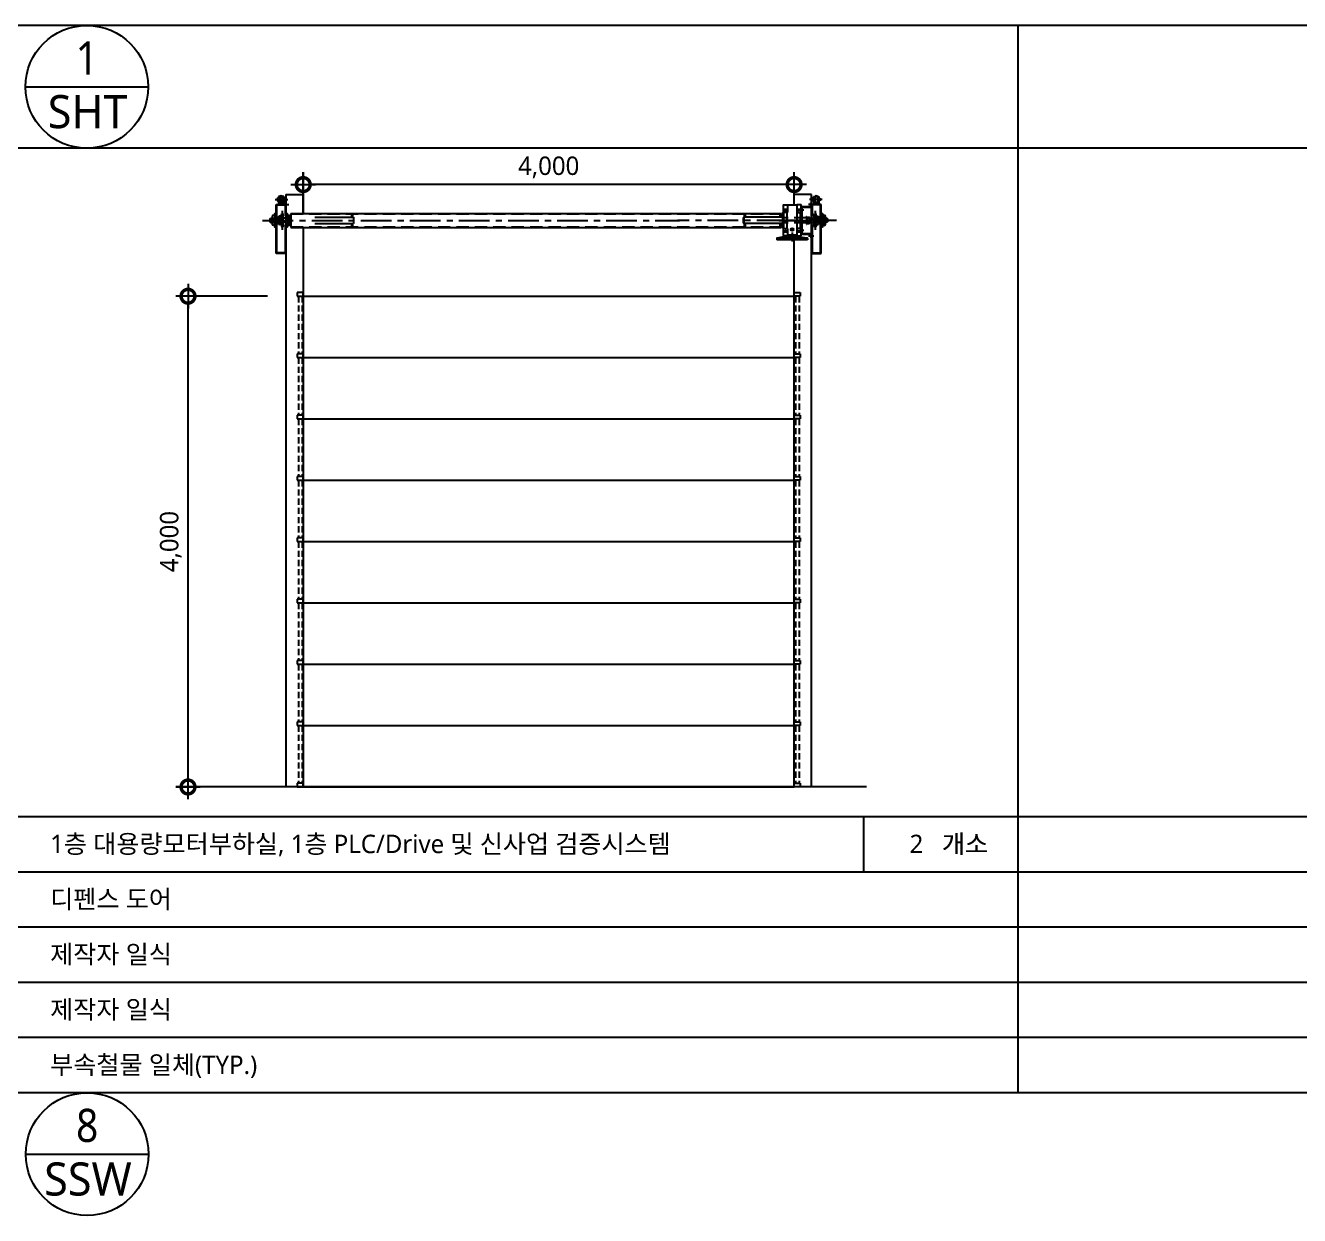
# Model space of a CAD drawing. Header units: millimetres. Extents: x -3 to 459584, y -660938 to -11738.
# Drawn here: x 186374 to 196755, y -138734 to -129034 of the extents above; entities that cross this region are included whole.
import ezdxf
from ezdxf.enums import TextEntityAlignment as Align

# ---------------------------------------------------------------- set-up
doc = ezdxf.new("R2010")
doc.units = ezdxf.units.MM
doc.header["$LTSCALE"] = 200
doc.linetypes.add('CENTER', pattern=[2, 1.25, -0.25, 0.25, -0.25])
doc.linetypes.add('HIDDEN', pattern=[0.375, 0.25, -0.125])
doc.layers.get('DEFPOINTS').update_dxf_attribs({"color": 137})
for name, color, linetype in [('a-TAG-1', 6, 'Continuous'), ('A-TAG-2', 4, 'Continuous'), ('DIM', 7, 'Continuous'), ('DOOR', 6, 'Continuous'), ('ELE3', 3, 'Continuous'), ('ELE4', 4, 'Continuous'), ('ELE6', 6, 'Continuous'), ('TEX', 3, 'Continuous')]:
    doc.layers.add(name, color=color, linetype=linetype)
doc.styles.add('ARIAL', font='malgun.ttf')
doc.styles.add('S1', font='malgun.ttf')
doc.dimstyles.new('CJA-50', dxfattribs={"dimscale": 50, "dimtxt": 3, "dimasz": 1, "dimexe": 2, "dimexo": 3, "dimgap": 1, "dimtad": 1, "dimdec": 0, "dimzin": 1, "dimdsep": 46, "dimlunit": 6, "dimtxsty": 'S1', "dimblk": 'GAUN-DOT', "dimcen": -2, "dimdle": 2, "dimclrd": 256, "dimclre": 256, "dimclrt": 3, "dimadec": 0, "dimazin": 0, "dimtfac": 1, "dimtdec": 0, "dimtix": 1, "dimtmove": 2, "dimatfit": 3, "dimldrblk": 'DOTSMALL', "dimfxl": 1, "dimtolj": 1, "dimtzin": 1, "dimarcsym": 0})

# ---------------------------------------------------------------- blocks, each defined once
blk = doc.blocks.new('GAUN-DOT')
at = {"linetype": 'ByBlock'}
for p, q in [((2, 0), (-2, 0)), ((0, -2), (0, 2))]:
    blk.add_line(p, q, dxfattribs=at)
at = {"const_width": 2.25}
blk.add_lwpolyline([(0, 0.28125, 1), (0, -0.28125, 1)], format="xyb", close=True, dxfattribs=at)
blk = doc.blocks.new('*D136')
at = {"layer": 'DEFPOINTS', "color": 0, "transparency": 16777216}
for p in [(188637, -130331), (188637, -130579), (192637, -130579)]:
    blk.add_point(p, dxfattribs=at)
at = {"layer": 'DIM', "lineweight": -2, "transparency": 16777216}
for p, q in [((188637, -130429), (188637, -130231)), ((192637, -130429), (192637, -130231)), ((192587, -130331), (188687, -130331))]:
    blk.add_line(p, q, dxfattribs=at)
at = {"layer": 'DIM', "lineweight": -2, "transparency": 16777216, "xscale": 50, "yscale": 50, "zscale": 50, "rotation": 180}
blk.add_blockref('GAUN-DOT', (188637, -130331), dxfattribs=at)
at = {"layer": 'DIM', "lineweight": -2, "transparency": 16777216, "xscale": 50, "yscale": 50, "zscale": 50}
blk.add_blockref('GAUN-DOT', (192637, -130331), dxfattribs=at)
at = {"layer": 'DIM', "color": 3, "transparency": 16777216, "insert": (190637, -130191), "char_height": 150, "attachment_point": 5, "style": 'S1'}
blk.add_mtext('\\A1;4,000', dxfattribs=at)
blk = doc.blocks.new('_DotSmall')
at = {"color": 0, "linetype": 'ByBlock', "const_width": 0.5}
blk.add_lwpolyline([(-0.0625, 0, 1), (0.0625, 0, 1)], format="xyb", close=True, dxfattribs=at)
blk = doc.blocks.new('*D137')
at = {"layer": 'DEFPOINTS', "color": 0, "transparency": 16777216}
for p in [(187698, -131241), (188495, -131241), (188495, -135241)]:
    blk.add_point(p, dxfattribs=at)
at = {"layer": 'DIM', "lineweight": -2, "transparency": 16777216}
for p, q in [((188345, -131241), (187598, -131241)), ((187698, -135191), (187698, -131291)), ((188345, -135241), (187598, -135241))]:
    blk.add_line(p, q, dxfattribs=at)
at = {"layer": 'DIM', "lineweight": -2, "transparency": 16777216, "xscale": 50, "yscale": 50, "zscale": 50}
for p, rotation in [((187698, -131241), 90), ((187698, -135241), 270)]:
    blk.add_blockref('GAUN-DOT', p, dxfattribs=dict(at, rotation=rotation))
at = {"layer": 'DIM', "color": 3, "transparency": 16777216, "insert": (187558, -133241), "char_height": 150, "attachment_point": 5, "rotation": 90, "style": 'S1'}
blk.add_mtext('\\A1;4,000', dxfattribs=at)
blk = doc.blocks.new('dor&win')
at = {"layer": 'a-TAG-1', "ltscale": 0.2}
blk.add_line((-5.5, 0), (5.5, 0), dxfattribs=at)
blk.add_circle((0, 0), 5.5, dxfattribs=at)
at = {"layer": 'a-TAG-1', "color": 3, "style": 'ARIAL'}
for tag, p in [('1', (0, 2.58)), ('FSD', (0.07, -2.22))]:
    blk.add_attdef(tag, text='', height=3, dxfattribs=at).set_placement(p, align=Align.MIDDLE_CENTER)

msp = doc.modelspace()

# ---------------------------------------------------------------- linework, layer by layer
at = {"color": 1, "linetype": 'CENTER'}
for p, q in [((188409.4, -130452.5, -8.8), (188512.1, -130452.5, -8.8)), ((192864.6, -130452.5, -8.8), (192762, -130452.5, -8.8)), ((188417.9, -130581, -8.8), (188399.6, -130581, -8.8)), ((188446, -130587.3, -8.8), (188446, -130605, -8.8)), ((188465.9, -130544.8, -8.8), (188465.9, -130700.1, -8.8)), ((188492.7, -130581, -8.8), (188510.9, -130581, -8.8)), ((192576.7, -130537, -8.8), (192555.9, -130537, -8.8)), ((192566.3, -130526.6, -8.8), (192566.3, -130547.3, -8.8)), ((192665.9, -130537, -8.8), (192686.7, -130537, -8.8)), ((192676.3, -130526.6, -8.8), (192676.3, -130547.3, -8.8)), ((192808.2, -130544.8, -8.8), (192808.2, -130700.1, -8.8)), ((192828.1, -130587.3, -8.8), (192828.1, -130605, -8.8)), ((192856.2, -130581, -8.8), (192874.5, -130581, -8.8)), ((188306, -130622.5, 5.4), (191703.4, -130622.5, 5.4)), ((188364.6, -130622.5, -8.8), (188426.6, -130622.5, -8.8)), ((188417.9, -130664, -8.8), (188399.6, -130664, -8.8)), ((188446, -130617.1, -8.8), (188446, -130627.8, -8.8)), ((188492.7, -130664, -8.8), (188510.9, -130664, -8.8)), ((192982.1, -130622.5, -8.8), (191687.8, -130622.5, 5.4)), ((192706.4, -130622.5, -8.8), (192536.2, -130622.5, -8.8)), ((192566.3, -130702.1, -8.8), (192566.3, -130722.8, -8.8)), ((192676.3, -130702.1, -8.8), (192676.3, -130722.8, -8.8)), ((192828.1, -130617.1, -8.8), (192828.1, -130627.8, -8.8)), ((192909.5, -130622.5, -8.8), (192847.5, -130622.5, -8.8)), ((192856.2, -130664, -8.8), (192874.5, -130664, -8.8)), ((192576.7, -130712.5, -8.8), (192555.9, -130712.5, -8.8)), ((192621.3, -130722, -8.8), (192621.3, -130793.9, -8.8)), ((192665.9, -130712.5, -8.8), (192686.7, -130712.5, -8.8))]:
    msp.add_line(p, q, dxfattribs=at)
for p, q in [((188415.5, -130892.5, -8.8), (188415.5, -130492.5, -8.8)), ((188415.5, -130498.5, -8.8), (188415.5, -130492.5, -8.8)), ((188415.5, -130492.5, -8.8), (188486.5, -130492.5, -8.8)), ((188415.5, -130497, -8.8), (188486.5, -130497, -8.8)), ((188421.5, -130888, -8.8), (188421.5, -130497, -8.8)), ((188427, -130442.5, -8.8), (188425, -130444.5, -8.8)), ((188425, -130444.5, -8.8), (188425, -130460.5, -8.8)), ((188425, -130460.5, -8.8), (188427, -130462.5, -8.8)), ((188427, -130442.5, -8.8), (188435, -130442.5, -8.8)), ((188427, -130442.5, -8.8), (188427, -130462.5, -8.8)), ((188427, -130462.5, -8.8), (188435, -130462.5, -8.8)), ((188435, -130427.5, -8.8), (188435, -130492.5, -8.8)), ((188444, -130427.5, -8.8), (188435, -130427.5, -8.8)), ((188444, -130492.5, -8.8), (188435, -130492.5, -8.8)), ((188444, -130427.5, -8.8), (188444, -130492.5, -8.8)), ((188444, -130442.5, -8.8), (188447.5, -130442.5, -8.8)), ((188444, -130462.5, -8.8), (188447.5, -130462.5, -8.8)), ((188447.5, -130433, -8.8), (188447.5, -130471.9, -8.8)), ((188465.5, -130471.9, -8.8), (188465.5, -130433, -8.8)), ((188465.5, -130442.5, -8.8), (188469, -130442.5, -8.8)), ((188465.5, -130462.5, -8.8), (188469, -130462.5, -8.8)), ((188469, -130427.5, -8.8), (188469, -130492.5, -8.8)), ((188478, -130427.5, -8.8), (188469, -130427.5, -8.8)), ((188478, -130492.5, -8.8), (188469, -130492.5, -8.8)), ((188478, -130427.5, -8.8), (188478, -130492.5, -8.8)), ((188478, -130442.5, -8.8), (188486, -130442.5, -8.8)), ((188478, -130462.5, -8.8), (188486, -130462.5, -8.8)), ((188486, -130442.5, -8.8), (188486, -130462.5, -8.8)), ((188486, -130442.5, -8.8), (188488, -130444.5, -8.8)), ((188486, -130462.5, -8.8), (188488, -130460.5, -8.8)), ((188488, -130444.5, -8.8), (188488, -130460.5, -8.8)), ((192772.6, -130479, -8.8), (192778.6, -130479, -8.8)), ((192772.6, -130503, -8.8), (192772.6, -130479, -8.8)), ((192778.6, -130503, -8.8), (192778.6, -130479, -8.8)), ((192788.1, -130442.5, -8.8), (192786.1, -130444.5, -8.8)), ((192786.1, -130444.5, -8.8), (192786.1, -130460.5, -8.8)), ((192788.1, -130462.5, -8.8), (192786.1, -130460.5, -8.8)), ((192858.6, -130492.5, -8.8), (192787.6, -130492.5, -8.8)), ((192858.6, -130497, -8.8), (192787.6, -130497, -8.8)), ((192796.1, -130442.5, -8.8), (192788.1, -130442.5, -8.8)), ((192788.1, -130442.5, -8.8), (192788.1, -130462.5, -8.8)), ((192796.1, -130462.5, -8.8), (192788.1, -130462.5, -8.8)), ((192796.1, -130427.5, -8.8), (192796.1, -130492.5, -8.8)), ((192796.1, -130427.5, -8.8), (192805.1, -130427.5, -8.8)), ((192796.1, -130492.5, -8.8), (192805.1, -130492.5, -8.8)), ((192805.1, -130427.5, -8.8), (192805.1, -130492.5, -8.8)), ((192808.6, -130442.5, -8.8), (192805.1, -130442.5, -8.8)), ((192808.6, -130462.5, -8.8), (192805.1, -130462.5, -8.8)), ((192808.6, -130471.9, -8.8), (192808.6, -130433, -8.8)), ((192826.6, -130433, -8.8), (192826.6, -130471.9, -8.8)), ((192830.1, -130442.5, -8.8), (192826.6, -130442.5, -8.8)), ((192830.1, -130462.5, -8.8), (192826.6, -130462.5, -8.8)), ((192830.1, -130427.5, -8.8), (192830.1, -130492.5, -8.8)), ((192830.1, -130427.5, -8.8), (192839.1, -130427.5, -8.8)), ((192830.1, -130492.5, -8.8), (192839.1, -130492.5, -8.8)), ((192839.1, -130427.5, -8.8), (192839.1, -130492.5, -8.8)), ((192847.1, -130442.5, -8.8), (192839.1, -130442.5, -8.8)), ((192847.1, -130462.5, -8.8), (192839.1, -130462.5, -8.8)), ((192847.1, -130442.5, -8.8), (192849.1, -130444.5, -8.8)), ((192847.1, -130442.5, -8.8), (192847.1, -130462.5, -8.8)), ((192849.1, -130460.5, -8.8), (192847.1, -130462.5, -8.8)), ((192849.1, -130444.5, -8.8), (192849.1, -130460.5, -8.8)), ((192852.6, -130888, -8.8), (192852.6, -130497, -8.8)), ((192858.6, -130892.5, -8.8), (192858.6, -130492.5, -8.8)), ((192858.6, -130498.5, -8.8), (192858.6, -130492.5, -8.8)), ((188384.5, -130585.1, -8.8), (188384.5, -130659.9, -8.8)), ((188401.5, -130581, -8.8), (188387.3, -130582.1, -8.8)), ((188401.5, -130571.5, -8.8), (188401.5, -130673.5, -8.8)), ((188404.5, -130568.5, -8.8), (188415.5, -130568.5, -8.8)), ((188415.5, -130568.5, -8.8), (188415.5, -130676.5, -8.8)), ((188440.2, -130588, -8.8), (188438.2, -130590, -8.8)), ((188438.2, -130655, -8.8), (188438.2, -130590, -8.8)), ((188458.6, -130588, -8.8), (188440.2, -130588, -8.8)), ((188440.2, -130588, -8.8), (188440.2, -130657, -8.8)), ((188458.6, -130580.9, -8.8), (188461.2, -130567.5, -8.8)), ((188473.2, -130580.9, -8.8), (188458.6, -130580.9, -8.8)), ((188458.6, -130664, -8.8), (188458.6, -130580.9, -8.8)), ((188470.5, -130567.5, -8.8), (188461.2, -130567.5, -8.8)), ((188473.2, -130580.9, -8.8), (188470.5, -130567.5, -8.8)), ((188473.2, -130664, -8.8), (188473.2, -130580.9, -8.8)), ((188491, -130501.5, -8.8), (188491, -130587.5, -8.8)), ((188491, -130587.5, -8.8), (188495.5, -130587.5, -8.8)), ((188495.1, -130568.5, -8.8), (188495.1, -130676.5, -8.8)), ((188506.1, -130568.5, -8.8), (188495.1, -130568.5, -8.8)), ((188495.5, -130501.5, -8.8), (188495.5, -130595.1, -8.8)), ((188495.5, -130542.5, -8.8), (188495.5, -130702.5, -8.8)), ((188509.1, -130571.5, -8.8), (188509.1, -130673.5, -8.8)), ((188509.1, -130581, -8.8), (188523.3, -130582.1, -8.8)), ((188526.1, -130585.1, -8.8), (188526.1, -130659.9, -8.8)), ((188535.3, -130565.3, -8.8), (192532.3, -130565.3, -8.8)), ((188731.8, -130597.5, -8.8), (189046.8, -130597.5, -8.8)), ((189046.8, -130597.5, -8.8), (189048.8, -130599.5, -8.8)), ((189046.8, -130597.5, -8.8), (189046.8, -130647.5, -8.8)), ((189048.8, -130645.5, -8.8), (189048.8, -130599.5, -8.8)), ((192227.3, -130597.5, -8.8), (192225.3, -130599.5, -8.8)), ((192225.3, -130645.5, -8.8), (192225.3, -130599.5, -8.8)), ((192542.3, -130597.5, -8.8), (192227.3, -130597.5, -8.8)), ((192227.3, -130597.5, -8.8), (192227.3, -130647.5, -8.8)), ((192532.3, -130597.5, -8.8), (192532.3, -130565.3, -8.8)), ((192542.3, -130597.5, -8.8), (192542.3, -130647.5, -8.8)), ((192695.3, -130724, -8.8), (192695.3, -130521, -8.8)), ((192701.3, -130549.5, -8.8), (192695.3, -130549.5, -8.8)), ((192701.3, -130724, -8.8), (192701.3, -130521, -8.8)), ((192707.3, -130509, -8.8), (192766.6, -130509, -8.8)), ((192707.3, -130515, -8.8), (192766.6, -130515, -8.8)), ((192778.6, -130501.5, -8.8), (192778.6, -130595.1, -8.8)), ((192778.6, -130542.5, -8.8), (192778.6, -130702.5, -8.8)), ((192783.1, -130587.5, -8.8), (192778.6, -130587.5, -8.8)), ((192783.1, -130501.5, -8.8), (192783.1, -130587.5, -8.8)), ((192800.9, -130580.9, -8.8), (192803.5, -130567.5, -8.8)), ((192800.9, -130580.9, -8.8), (192815.5, -130580.9, -8.8)), ((192800.9, -130664, -8.8), (192800.9, -130580.9, -8.8)), ((192803.5, -130567.5, -8.8), (192812.8, -130567.5, -8.8)), ((192815.5, -130580.9, -8.8), (192812.8, -130567.5, -8.8)), ((192815.5, -130664, -8.8), (192815.5, -130580.9, -8.8)), ((192815.5, -130588, -8.8), (192833.9, -130588, -8.8)), ((192833.9, -130588, -8.8), (192835.9, -130590, -8.8)), ((192833.9, -130588, -8.8), (192833.9, -130657, -8.8)), ((192835.9, -130655, -8.8), (192835.9, -130590, -8.8)), ((192858.6, -130568.5, -8.8), (192858.6, -130676.5, -8.8)), ((192869.6, -130568.5, -8.8), (192858.6, -130568.5, -8.8)), ((192872.6, -130571.5, -8.8), (192872.6, -130673.5, -8.8)), ((192872.6, -130581, -8.8), (192886.8, -130582.1, -8.8)), ((192889.6, -130585.1, -8.8), (192889.6, -130659.9, -8.8)), ((188367, -130607.5, -8.8), (188365, -130609.5, -8.8)), ((188365, -130609.5, -8.8), (188365, -130635.5, -8.8)), ((188365, -130635.5, -8.8), (188367, -130637.5, -8.8)), ((188367, -130607.5, -8.8), (188373.3, -130607.5, -8.8)), ((188367, -130607.5, -8.8), (188367, -130637.5, -8.8)), ((188367, -130637.5, -8.8), (188373.3, -130637.5, -8.8)), ((188373.3, -130609.5, -30.8), (188373.3, -130605.5, -30.8)), ((188373.3, -130605.5, -30.8), (188375.3, -130605.5, -30.8)), ((188373.3, -130607.5, -8.8), (188373.3, -130637.5, -8.8)), ((188375.3, -130609.5, -30.8), (188373.3, -130609.5, -30.8)), ((188375.3, -130635.5, -30.8), (188373.3, -130635.5, -30.8)), ((188373.3, -130635.5, -30.8), (188373.3, -130639.5, -30.8)), ((188373.3, -130639.5, -30.8), (188375.3, -130639.5, -30.8)), ((188375.3, -130604.5, -8.8), (188375.3, -130640.5, -8.8)), ((188375.3, -130604.5, -8.8), (188384.5, -130604.5, -8.8)), ((188375.3, -130605.5, -30.8), (188375.3, -130609.5, -30.8)), ((188375.3, -130639.5, -30.8), (188375.3, -130635.5, -30.8)), ((188375.3, -130640.5, -8.8), (188384.5, -130640.5, -8.8)), ((188401.5, -130664, -8.8), (188387.3, -130662.8, -8.8)), ((188404.5, -130676.5, -8.8), (188415.5, -130676.5, -8.8)), ((188415.5, -130607.5, -8.8), (188438.2, -130607.5, -8.8)), ((188415.5, -130637.5, -8.8), (188438.2, -130637.5, -8.8)), ((188458.6, -130657, -8.8), (188440.2, -130657, -8.8)), ((188458.6, -130664, -8.8), (188473.2, -130664, -8.8)), ((188458.6, -130664, -8.8), (188461.2, -130677.4, -8.8)), ((188470.5, -130677.4, -8.8), (188461.2, -130677.4, -8.8)), ((188473.2, -130664, -8.8), (188470.5, -130677.4, -8.8)), ((188514.6, -130605, -8.8), (188473.2, -130605, -8.8)), ((188514.6, -130640, -8.8), (188473.2, -130640, -8.8)), ((188491, -130657.5, -8.8), (188491, -130883.5, -8.8)), ((188491, -130657.5, -8.8), (188495.5, -130657.5, -8.8)), ((188506.1, -130676.5, -8.8), (188495.1, -130676.5, -8.8)), ((188495.5, -130649.8, -8.8), (188495.5, -130883.5, -8.8)), ((188509.1, -130664, -8.8), (188523.3, -130662.8, -8.8)), ((188535.3, -130604.5, -8.8), (188526.1, -130604.5, -8.8)), ((188535.3, -130640.5, -8.8), (188526.1, -130640.5, -8.8)), ((188535.3, -130604.5, -8.8), (188535.3, -130640.5, -8.8)), ((188535.3, -130605.5, -30.8), (188535.3, -130609.5, -30.8)), ((188535.3, -130639.5, -30.8), (188535.3, -130635.5, -30.8)), ((188535.3, -130679.6, -8.8), (192532.3, -130679.6, -8.8)), ((188731.8, -130647.5, -8.8), (189046.8, -130647.5, -8.8)), ((189048.8, -130645.5, -8.8), (189046.8, -130647.5, -8.8)), ((192225.3, -130645.5, -8.8), (192227.3, -130647.5, -8.8)), ((192542.3, -130647.5, -8.8), (192227.3, -130647.5, -8.8)), ((192532.3, -130679.6, -8.8), (192532.3, -130647.5, -8.8)), ((192701.3, -130695.5, -8.8), (192695.3, -130695.5, -8.8)), ((192759.5, -130605, -8.8), (192800.9, -130605, -8.8)), ((192759.5, -130640, -8.8), (192800.9, -130640, -8.8)), ((192778.6, -130649.8, -8.8), (192778.6, -130883.5, -8.8)), ((192783.1, -130657.5, -8.8), (192778.6, -130657.5, -8.8)), ((192783.1, -130657.5, -8.8), (192783.1, -130883.5, -8.8)), ((192815.5, -130664, -8.8), (192800.9, -130664, -8.8)), ((192800.9, -130664, -8.8), (192803.5, -130677.4, -8.8)), ((192803.5, -130677.4, -8.8), (192812.8, -130677.4, -8.8)), ((192815.5, -130664, -8.8), (192812.8, -130677.4, -8.8)), ((192815.5, -130657, -8.8), (192833.9, -130657, -8.8)), ((192858.6, -130607.5, -8.8), (192835.9, -130607.5, -8.8)), ((192858.6, -130637.5, -8.8), (192835.9, -130637.5, -8.8)), ((192869.6, -130676.5, -8.8), (192858.6, -130676.5, -8.8)), ((192872.6, -130664, -8.8), (192886.8, -130662.8, -8.8)), ((192898.8, -130604.5, -8.8), (192889.6, -130604.5, -8.8)), ((192898.8, -130640.5, -8.8), (192889.6, -130640.5, -8.8)), ((192898.8, -130604.5, -8.8), (192898.8, -130640.5, -8.8)), ((192900.8, -130605.5, -30.8), (192898.8, -130605.5, -30.8)), ((192898.8, -130605.5, -30.8), (192898.8, -130609.5, -30.8)), ((192898.8, -130609.5, -30.8), (192900.8, -130609.5, -30.8)), ((192898.8, -130635.5, -30.8), (192900.8, -130635.5, -30.8)), ((192898.8, -130639.5, -30.8), (192898.8, -130635.5, -30.8)), ((192900.8, -130639.5, -30.8), (192898.8, -130639.5, -30.8)), ((192900.8, -130609.5, -30.8), (192900.8, -130605.5, -30.8)), ((192907.1, -130607.5, -8.8), (192900.8, -130607.5, -8.8)), ((192900.8, -130607.5, -8.8), (192900.8, -130637.5, -8.8)), ((192900.8, -130635.5, -30.8), (192900.8, -130639.5, -30.8)), ((192907.1, -130637.5, -8.8), (192900.8, -130637.5, -8.8)), ((192907.1, -130607.5, -8.8), (192909.1, -130609.5, -8.8)), ((192907.1, -130607.5, -8.8), (192907.1, -130637.5, -8.8)), ((192909.1, -130635.5, -8.8), (192907.1, -130637.5, -8.8)), ((192909.1, -130609.5, -8.8), (192909.1, -130635.5, -8.8)), ((192547.3, -130722.5, -8.8), (192549.3, -130722.5, -8.8)), ((192707.3, -130730, -8.8), (192766.6, -130730, -8.8)), ((192707.3, -130736, -8.8), (192766.6, -130736, -8.8)), ((192772.6, -130742, -8.8), (192772.6, -130766, -8.8)), ((192772.6, -130766, -8.8), (192778.6, -130766, -8.8)), ((192778.6, -130742, -8.8), (192778.6, -130766, -8.8)), ((188415.5, -130892.5, -8.8), (188415.5, -130886.5, -8.8)), ((188486.5, -130888, -8.8), (188415.5, -130888, -8.8)), ((188486.5, -130892.5, -8.8), (188415.5, -130892.5, -8.8)), ((192787.6, -130888, -8.8), (192858.6, -130888, -8.8)), ((192787.6, -130892.5, -8.8), (192858.6, -130892.5, -8.8)), ((192858.6, -130892.5, -8.8), (192858.6, -130886.5, -8.8))]:
    msp.add_line(p, q)
at = {"color": 1, "linetype": 'CENTER', "ltscale": 2}
for p, q in [((188475.8, -130494, -8.8), (188519.9, -130494, -8.8)), ((192798.2, -130494, -8.8), (192754.1, -130494, -8.8)), ((192714.9, -130540, -8.8), (192683.4, -130540, -8.8)), ((192512.9, -130622.5, -8.8), (192753.7, -130622.5, -8.8)), ((192524.5, -130622.5, -8.8), (192733.4, -130622.5, -8.8)), ((192675.9, -130622.5, -8.8), (192713.4, -130622.5, -8.8)), ((192714.9, -130705, -8.8), (192683.4, -130705, -8.8)), ((192798.2, -130751, -8.8), (192754.1, -130751, -8.8))]:
    msp.add_line(p, q, dxfattribs=at)
at = {"color": 0}
for p, q in [((188495.1, -130412, -8.8), (188495.1, -135241, -9)), ((188495.1, -130412, 2.8), (188637.1, -130412, 2.8)), ((188637.1, -130412, -8.8), (188637.1, -130565.3, -4.2)), ((188637.1, -130565.3, 7.4), (188637.1, -130412, 2.8)), ((192779, -130412, 2.8), (192637, -130412, 2.8)), ((192637, -130498, 5.4), (192637, -130412, 2.8)), ((192779, -135241, 1.9), (192779, -130412, 2.8)), ((188535.3, -130565.3, -8.8), (188535.3, -130679.6, -8.8)), ((188637.1, -130679.6, -6.2), (188637.1, -135241, -8.5)), ((192637, -135241, 2.2), (192637, -130782.5, 5.4)), ((188637.1, -131240.8, -75.8), (192637, -131240.8, -75.8)), ((188637.1, -131740.8, -64.2), (192637, -131740.8, -64.2)), ((188637.1, -132240.8, -52.6), (192637, -132240.8, -52.6)), ((188637.1, -132740.8, -41), (192637, -132740.8, -41)), ((188637.1, -133240.9, -29.3), (192637, -133240.9, -29.3)), ((188637.1, -133740.9, -17.7), (192637, -133740.9, -17.7)), ((188637.4, -134240.9, -6.1), (192637, -134240.9, -6.1)), ((188637.1, -134740.9, -6.1), (192637, -134740.9, -6.1)), ((188637.4, -135240.9, 5.5), (192637, -135240.9, 5.5))]:
    msp.add_line(p, q, dxfattribs=at)
at = {"color": 4}
for p, q in [((192659.3, -130498, -8.8), (192583.3, -130498, -8.8)), ((192542.3, -130557.5, -8.8), (192542.3, -130687.5, -8.8)), ((192542.3, -130557.5, -8.8), (192547.3, -130557.5, -8.8)), ((192547.3, -130522.5, -8.8), (192547.3, -130722.5, -8.8)), ((192547.3, -130522.5, -8.8), (192549.3, -130522.5, -8.8)), ((192552.3, -130688, -8.8), (192552.3, -130558, -8.8)), ((192580.3, -130689.5, -8.8), (192580.3, -130558, -8.8)), ((192662.3, -130689.5, -8.8), (192662.3, -130558, -8.8)), ((192690.3, -130689.5, -8.8), (192690.3, -130558, -8.8)), ((192695.3, -130522.5, -8.8), (192693.3, -130522.5, -8.8)), ((192695.3, -130522.5, -8.8), (192695.3, -130722.5, -8.8)), ((192700.3, -130557.5, -8.8), (192695.3, -130557.5, -8.8)), ((192700.3, -130557.5, -8.8), (192700.3, -130687.5, -8.8)), ((192737.5, -130594, -8.8), (192738.4, -130590.5, -8.8)), ((192737.5, -130594, -8.8), (192740.5, -130594, -8.8)), ((192737.5, -130594, -8.8), (192737.5, -130651, -8.8)), ((192738.4, -130590.5, -8.8), (192739.6, -130590.5, -8.8)), ((192740.5, -130594, -8.8), (192739.6, -130590.5, -8.8)), ((192740.5, -130594, -8.8), (192740.5, -130651, -8.8)), ((192740.5, -130597.5, -8.8), (192758.5, -130597.5, -8.8)), ((192759.5, -130598.5, -8.8), (192759.5, -130646.5, -8.8)), ((192542.3, -130687.5, -8.8), (192547.3, -130687.5, -8.8)), ((192700.3, -130687.5, -8.8), (192695.3, -130687.5, -8.8)), ((192737.5, -130651, -8.8), (192738.4, -130654.5, -8.8)), ((192737.5, -130651, -8.8), (192740.5, -130651, -8.8)), ((192738.4, -130654.5, -8.8), (192739.6, -130654.5, -8.8)), ((192740.5, -130651, -8.8), (192739.6, -130654.5, -8.8)), ((192740.5, -130647.5, -8.8), (192758.5, -130647.5, -8.8)), ((192496.3, -130769.5, -8.8), (192496.3, -130782.5, -8.8)), ((192746.3, -130782.5, -8.8), (192496.3, -130782.5, -8.8)), ((192566.8, -130753.1, -8.8), (192497.9, -130767.5, -8.8)), ((192744.3, -130767.5, -8.8), (192498.3, -130767.5, -8.8)), ((192566.8, -130753.1, -8.8), (192532.3, -130767.5, -8.8)), ((192566.8, -130747.5, -8.8), (192675.8, -130747.5, -8.8)), ((192566.8, -130747.5, -8.8), (192566.8, -130753.1, -8.8)), ((192566.8, -130753.1, -8.8), (192675.8, -130753.1, -8.8)), ((192659.3, -130743, -8.8), (192583.3, -130743, -8.8)), ((192675.8, -130747.5, -8.8), (192675.8, -130753.1, -8.8)), ((192675.8, -130753.1, -8.8), (192710.2, -130767.5, -8.8)), ((192675.8, -130753.1, -8.8), (192744.7, -130767.5, -8.8)), ((192695.3, -130722.5, -8.8), (192693.3, -130722.5, -8.8)), ((192746.3, -130769.5, -8.8), (192746.3, -130782.5, -8.8))]:
    msp.add_line(p, q, dxfattribs=at)
at = {"color": 6, "linetype": 'HIDDEN'}
for p, q in [((188401.5, -130575, -8.8), (188415.5, -130575, -8.8)), ((188401.5, -130587, -8.8), (188415.5, -130587, -8.8)), ((188442, -130604, -8.8), (188442, -130588.2, -8.8)), ((188442.6, -130604, -8.8), (188442.6, -130588.2, -8.8)), ((188449.4, -130604, -8.8), (188449.4, -130588.2, -8.8)), ((188450, -130604, -8.8), (188450, -130588.2, -8.8)), ((188509.1, -130575, -8.8), (188495.1, -130575, -8.8)), ((188509.1, -130587, -8.8), (188495.1, -130587, -8.8)), ((192824.1, -130604, -8.8), (192824.1, -130588.2, -8.8)), ((192824.7, -130604, -8.8), (192824.7, -130588.2, -8.8)), ((192831.5, -130604, -8.8), (192831.5, -130588.2, -8.8)), ((192832.1, -130604, -8.8), (192832.1, -130588.2, -8.8)), ((192872.6, -130575, -8.8), (192858.6, -130575, -8.8)), ((192872.6, -130587, -8.8), (192858.6, -130587, -8.8)), ((188365, -130611, -8.8), (188473.2, -130611, -8.8)), ((188375.3, -130607.5, -8.8), (188415.5, -130607.5, -8.8)), ((188375.3, -130637.5, -8.8), (188415.5, -130637.5, -8.8)), ((188401.5, -130658, -8.8), (188415.5, -130658, -8.8)), ((188401.5, -130670, -8.8), (188415.5, -130670, -8.8)), ((188473.2, -130604, -8.8), (188438.2, -130604, -8.8)), ((188473.2, -130607.5, -8.8), (188438.2, -130607.5, -8.8)), ((188473.2, -130637.5, -8.8), (188438.2, -130637.5, -8.8)), ((188535.3, -130607.5, -8.8), (188495.1, -130607.5, -8.8)), ((188535.3, -130637.5, -8.8), (188495.1, -130637.5, -8.8)), ((188509.1, -130658, -8.8), (188495.1, -130658, -8.8)), ((188509.1, -130670, -8.8), (188495.1, -130670, -8.8)), ((192800.9, -130604, -8.8), (192835.9, -130604, -8.8)), ((192800.9, -130607.5, -8.8), (192835.9, -130607.5, -8.8)), ((192909.1, -130611, -8.8), (192800.9, -130611, -8.8)), ((192800.9, -130637.5, -8.8), (192835.9, -130637.5, -8.8)), ((192898.8, -130607.5, -8.8), (192858.6, -130607.5, -8.8)), ((192898.8, -130637.5, -8.8), (192858.6, -130637.5, -8.8)), ((192872.6, -130658, -8.8), (192858.6, -130658, -8.8)), ((192872.6, -130670, -8.8), (192858.6, -130670, -8.8)), ((188597.1, -131240.8, -75.8), (188597.1, -131710.8, -75.8)), ((188627.1, -131240.8, -75.8), (188627.1, -131710.8, -75.8)), ((192647, -131240.8, -75.8), (192647, -131710.8, -75.8)), ((192677, -131240.8, -75.8), (192677, -131710.8, -75.8)), ((188597.1, -131740.8, -64.2), (188597.1, -132210.8, -64.2)), ((188627.1, -131740.8, -64.2), (188627.1, -132210.8, -64.2)), ((192647, -131740.8, -64.2), (192647, -132210.8, -64.2)), ((192677, -131740.8, -64.2), (192677, -132210.8, -64.2)), ((188597.1, -132240.8, -52.6), (188597.1, -132710.8, -52.6)), ((188627.1, -132240.8, -52.6), (188627.1, -132710.8, -52.6)), ((192647, -132240.8, -52.6), (192647, -132710.8, -52.6)), ((192677, -132240.8, -52.6), (192677, -132710.8, -52.6)), ((188597.1, -132740.8, -41), (188597.1, -133210.9, -41)), ((188627.1, -132740.8, -41), (188627.1, -133210.9, -41)), ((192647, -132740.8, -41), (192647, -133210.9, -41)), ((192677, -132740.8, -41), (192677, -133210.9, -41)), ((188597.1, -133240.9, -29.3), (188597.1, -133710.9, -29.3)), ((188627.1, -133240.9, -29.3), (188627.1, -133710.9, -29.3)), ((192647, -133240.9, -29.3), (192647, -133710.9, -29.3)), ((192677, -133240.9, -29.3), (192677, -133710.9, -29.3)), ((188597.1, -133740.9, -17.7), (188597.1, -134210.9, -17.7)), ((188627.1, -133740.9, -17.7), (188627.1, -134210.9, -17.7)), ((192647, -133740.9, -17.7), (192647, -134210.9, -17.7)), ((192677, -133740.9, -17.7), (192677, -134210.9, -17.7)), ((188597.1, -134240.9, -17.7), (188597.1, -134710.9, -17.7)), ((188627.1, -134240.9, -17.7), (188627.1, -134710.9, -17.7)), ((192647, -134240.9, -17.7), (192647, -134710.9, -17.7)), ((192677, -134240.9, -17.7), (192677, -134710.9, -17.7)), ((188597.1, -134740.9, -6.1), (188597.1, -135210.9, -6.1)), ((188627.1, -134740.9, -6.1), (188627.1, -135210.9, -6.1)), ((192647, -134740.9, -6.1), (192647, -135210.9, -6.1)), ((192677, -134740.9, -6.1), (192677, -135210.9, -6.1)), ((188597.4, -135240.9, -6.1), (188597.4, -135241, -6.1)), ((188627.4, -135240.9, -6.1), (188627.4, -135241, -6.1)), ((192646.6, -135240.9, -6.1), (192646.6, -135241, -6.1)), ((192676.6, -135240.9, -6.1), (192676.6, -135241, -6.1))]:
    msp.add_line(p, q, dxfattribs=at)
at = {"color": 6, "linetype": 'HIDDEN', "ltscale": 2}
for p, q in [((188535.3, -130569.3, -8.8), (192532.3, -130569.3, -8.8)), ((189032.8, -130597.5, -8.8), (189032.8, -130569.3, -8.8)), ((189041.8, -130597.5, -8.8), (189041.8, -130569.3, -8.8)), ((192232.3, -130597.5, -8.8), (192232.3, -130569.3, -8.8)), ((192241.3, -130597.5, -8.8), (192241.3, -130569.3, -8.8)), ((192523.3, -130597.5, -8.8), (192523.3, -130569.3, -8.8)), ((192737.5, -130601.5, -8.8), (192542.3, -130601.5, -8.8)), ((192749.5, -130597.5, -8.8), (192749.5, -130602.5, -8.8)), ((192753.5, -130597.5, -8.8), (192753.5, -130602.5, -8.8)), ((188535.3, -130675.6, -8.8), (192532.3, -130675.6, -8.8)), ((189032.8, -130675.6, -8.8), (189032.8, -130647.5, -8.8)), ((189041.8, -130675.6, -8.8), (189041.8, -130647.5, -8.8)), ((192232.3, -130675.6, -8.8), (192232.3, -130647.5, -8.8)), ((192241.3, -130675.6, -8.8), (192241.3, -130647.5, -8.8)), ((192523.3, -130675.6, -8.8), (192523.3, -130647.5, -8.8)), ((192737.5, -130643.5, -8.8), (192542.3, -130643.5, -8.8)), ((192759.5, -130605, -8.8), (192737.5, -130605, -8.8)), ((192759.5, -130640, -8.8), (192737.5, -130640, -8.8))]:
    msp.add_line(p, q, dxfattribs=at)
at = {"color": 1, "linetype": 'CENTER', "ltscale": 0.5}
for p, q in [((192751.5, -130596.4, -8.8), (192751.5, -130611.3, -8.8)), ((192751.5, -130619, -8.8), (192751.5, -130625.9, -8.8))]:
    msp.add_line(p, q, dxfattribs=at)
at = {"ltscale": 2}
for p, q in [((188438.2, -130655, -8.8), (188440.2, -130657, -8.8)), ((192835.9, -130655, -8.8), (192833.9, -130657, -8.8))]:
    msp.add_line(p, q, dxfattribs=at)
at = {"color": 4, "elevation": 35.3}
for points in [[(192552.3, -130558, -0.4142136), (192549.3, -130555), (192549.3, -130498, -0.4142136), (192552.3, -130495), (192580.3, -130495, -0.4142136), (192583.3, -130498), (192583.3, -130555, -0.4142136), (192580.3, -130558)], [(192690.3, -130558, 0.4142136), (192693.3, -130555), (192693.3, -130498, 0.4142136), (192690.3, -130495), (192662.3, -130495, 0.4142136), (192659.3, -130498), (192659.3, -130555, 0.4142136), (192662.3, -130558)], [(192552.3, -130747.5, -0.4142136), (192549.3, -130744.5), (192549.3, -130692.5, -0.4142136), (192552.3, -130689.5), (192580.3, -130689.5, -0.4142136), (192583.3, -130692.5), (192583.3, -130744.5, -0.4142136), (192580.3, -130747.5)], [(192690.3, -130747.5, 0.4142136), (192693.3, -130744.5), (192693.3, -130692.5, 0.4142136), (192690.3, -130689.5), (192662.3, -130689.5, 0.4142136), (192659.3, -130692.5), (192659.3, -130744.5, 0.4142136), (192662.3, -130747.5)]]:
    msp.add_lwpolyline(points, format="xyb", close=True, dxfattribs=at)
at = {"color": 6, "linetype": 'HIDDEN'}
for points, elevation in [([(188587.1, -131240.8), (188637.1, -131240.8), (188637.1, -131210.8), (188587.1, -131210.8)], -75.8), ([(192687, -131240.8), (192637, -131240.8), (192637, -131210.8), (192687, -131210.8)], -75.8), ([(188587.1, -131740.8), (188637.1, -131740.8), (188637.1, -131710.8), (188587.1, -131710.8)], -64.2), ([(192687, -131740.8), (192637, -131740.8), (192637, -131710.8), (192687, -131710.8)], -64.2), ([(188587.1, -132240.8), (188637.1, -132240.8), (188637.1, -132210.8), (188587.1, -132210.8)], -52.6), ([(192687, -132240.8), (192637, -132240.8), (192637, -132210.8), (192687, -132210.8)], -52.6), ([(188587.1, -132740.8), (188637.1, -132740.8), (188637.1, -132710.8), (188587.1, -132710.8)], -41), ([(192687, -132740.8), (192637, -132740.8), (192637, -132710.8), (192687, -132710.8)], -41), ([(188587.1, -133240.9), (188637.1, -133240.9), (188637.1, -133210.9), (188587.1, -133210.9)], -29.3), ([(192687, -133240.9), (192637, -133240.9), (192637, -133210.9), (192687, -133210.9)], -29.3), ([(188587.1, -133740.9), (188637.1, -133740.9), (188637.1, -133710.9), (188587.1, -133710.9)], -17.7), ([(192687, -133740.9), (192637, -133740.9), (192637, -133710.9), (192687, -133710.9)], -17.7), ([(188587.1, -134240.9), (188637.1, -134240.9), (188637.1, -134210.9), (188587.1, -134210.9)], -17.7), ([(192687, -134240.9), (192637, -134240.9), (192637, -134210.9), (192687, -134210.9)], -17.7), ([(188587.1, -134740.9), (188637.1, -134740.9), (188637.1, -134710.9), (188587.1, -134710.9)], -6.1), ([(192687, -134740.9), (192637, -134740.9), (192637, -134710.9), (192687, -134710.9)], -6.1), ([(188587.4, -135240.9), (188637.4, -135240.9), (188637.4, -135210.9), (188587.4, -135210.9)], -6.1), ([(192686.6, -135240.9), (192636.6, -135240.9), (192636.6, -135210.9), (192686.6, -135210.9)], -6.1)]:
    msp.add_lwpolyline(points, close=True, dxfattribs=dict(at, elevation=elevation))
at = {"color": 4}
for centre, radius in [((192566.3, -130537, -8.8), 7), ((192676.3, -130537, -8.8), 7), ((192621.3, -130696.9, -8.8), 10), ((192621.3, -130696.9, -8.8), 6), ((192676.3, -130712.5, -8.8), 7)]:
    msp.add_circle(centre, radius, dxfattribs=at)
for centre, radius in [((188446, -130622.5, -8.8), 3.4), ((192566.3, -130712.5, -8.8), 7), ((192751.5, -130622.5, -8.8), 2), ((192828.1, -130622.5, -8.8), 3.4)]:
    msp.add_circle(centre, radius)
for centre, radius, start, end in [((188456.5, -130433, -8.8), 9, 0, 180), ((188456.5, -130471.9, -8.8), 9, 180, 0), ((188486.5, -130501.5, -8.8), 9, 0, 90), ((188486.5, -130501.5, -8.8), 4.5, 0, 90), ((192787.6, -130501.5, -8.8), 9, 90, 180), ((192787.6, -130501.5, -8.8), 4.5, 90, 180), ((192817.6, -130433, -8.8), 9, 0, 180), ((192817.6, -130471.9, -8.8), 9, 180, 0), ((188387.5, -130585.1, -8.8), 3, 94.46785, 180), ((188404.5, -130571.5, -8.8), 3, 90, 180), ((188506.1, -130571.5, -8.8), 3, 0, 90), ((188523.1, -130585.1, -8.8), 3, 0, 85.53215), ((192707.3, -130521, -8.8), 12, 90, 180), ((192707.3, -130521, -8.8), 6, 90, 180), ((192766.6, -130503, -8.8), 12, 270, 0), ((192766.6, -130503, -8.8), 6, 270, 0), ((192869.6, -130571.5, -8.8), 3, 0, 90), ((192886.6, -130585.1, -8.8), 3, 0, 85.53215), ((188387.5, -130659.9, -8.8), 3, 180, 265.53215), ((188404.5, -130673.5, -8.8), 3, 180, 270), ((188506.1, -130673.5, -8.8), 3, 270, 0), ((188523.1, -130659.9, -8.8), 3, 274.46785, 0), ((192869.6, -130673.5, -8.8), 3, 270, 0), ((192886.6, -130659.9, -8.8), 3, 274.46785, 0), ((192707.3, -130724, -8.8), 12, 180, 270), ((192707.3, -130724, -8.8), 6, 180, 270), ((192766.6, -130742, -8.8), 12, 0, 90), ((192766.6, -130742, -8.8), 6, 0, 90), ((188486.5, -130883.5, -8.8), 9, 270, 0), ((188486.5, -130883.5, -8.8), 4.5, 270, 0), ((192787.6, -130883.5, -8.8), 9, 180, 270), ((192787.6, -130883.5, -8.8), 4.5, 180, 270)]:
    msp.add_arc(centre, radius, start, end)
for centre, radius, start, end in [((192758.5, -130598.5, -8.8), 1, 0, 90), ((192758.5, -130646.5, -8.8), 1, 270, 0), ((192498.3, -130769.5, -8.8), 2, 90, 180), ((192744.3, -130769.5, -8.8), 2, 0, 90)]:
    msp.add_arc(centre, radius, start, end, dxfattribs=at)
at = {"color": 8}
for centre, start, end in [((188446, -130622.5, -8.8), 0, 270), ((192828.1, -130622.5, -8.8), 270, 180)]:
    msp.add_arc(centre, 4, start, end, dxfattribs=at)
at = {"layer": 'A-TAG-2', "color": 7}
msp.add_line((202547.2, -130034.1), (168197.2, -130034.1), dxfattribs=at)
at = {"layer": 'DOOR'}
msp.add_line((193227.1, -135241, 5.5), (187714.5, -135241, 28.8), dxfattribs=at)
at = {"layer": 'ELE3'}
for p, q in [((202547.2, -129034.1), (168197.2, -129034.1)), ((202547.2, -137734.1), (168197.2, -137734.1))]:
    msp.add_line(p, q, dxfattribs=at)
at = {"layer": 'ELE4'}
msp.add_line((194461.8, -137734.1), (194461.8, -129034.1), dxfattribs=at)
at = {"layer": 'ELE6'}
for p, q in [((202547.2, -135484.1), (168197.2, -135484.1)), ((193202.3, -135484.1), (193202.3, -135934.1)), ((202547.2, -135934.1), (168197.2, -135934.1)), ((202547.2, -136384.1), (168197.2, -136384.1)), ((202547.2, -136834.1), (168197.2, -136834.1)), ((202547.2, -137284.1), (168197.2, -137284.1))]:
    msp.add_line(p, q, dxfattribs=at)

# ---------------------------------------------------------------- block references
at = {"layer": 'a-TAG-1'}
ref = msp.add_blockref('dor&win', (186873.6, -129534.1), dxfattribs=dict(at, xscale=90.90909090894274, yscale=90.90909090894274, zscale=90.90909090894274))
ref.add_attrib('1', '1', dxfattribs={"color": 3, "height": 270, "style": 'S1', "width": 0.9}).set_placement((186873.6, -129299.2), align=Align.MIDDLE_CENTER)
ref.add_attrib('FSD', 'SHT', dxfattribs={"color": 3, "height": 270, "style": 'S1'}).set_placement((186879.7, -129736.2), align=Align.MIDDLE_CENTER)
ref = msp.add_blockref('dor&win', (186876.4, -138234.1), dxfattribs=dict(at, xscale=90.90909090894274, yscale=90.90909090894274, zscale=90.90909090894274))
ref.add_attrib('1', '8', dxfattribs={"color": 3, "height": 270, "style": 'S1', "width": 0.9}).set_placement((186876.4, -137999.2), align=Align.MIDDLE_CENTER)
ref.add_attrib('FSD', 'SSW', dxfattribs={"color": 3, "height": 270, "style": 'S1'}).set_placement((186882.5, -138436.2), align=Align.MIDDLE_CENTER)

# ---------------------------------------------------------------- texts
at = {"layer": 'TEX', "style": 'S1'}
for s, p in [('1층 대용량모터부하실, 1층 PLC/Drive 및 신사업 검증시스템 ', (186574.8, -135780.1)), ('디펜스 도어', (186574.8, -136230.1)), ('제작자 일식', (186574.8, -136680.1)), ('제작자 일식', (186574.8, -137130.1)), ('부속철물 일체(TYP.)', (186574.8, -137580.1))]:
    msp.add_text(s, height=150, dxfattribs=at).set_placement(p)
for s, p in [('2', (193689.8, -135780.1)), ('개소', (194216.9, -135780.1)), ('개소', (194219.7, -135780.1))]:
    msp.add_text(s, height=150, dxfattribs=at).set_placement(p, align=Align.RIGHT)

# ---------------------------------------------------------------- dimensions: what is measured, and where the dimension line sits
at = {"layer": 'DIM'}
for base, p1, p2, angle, picture, middle in [((188637.1, -130331.5, 2.8), (192637, -130579.2, 2.8), (188637.1, -130579.2, 2.8), 180, '*D136', (190637, -130191.4, 2.8)), ((187698.5, -131240.8, -9.1), (188495.1, -135241, -9.1), (188495.1, -131240.8, -9.1), 90, '*D137', (187558.4, -133240.9, -9.1))]:
    dim = msp.add_linear_dim(base=base, p1=p1, p2=p2, angle=angle, dimstyle='CJA-50', dxfattribs=at)
    dim.commit()
    dim.dimension.update_dxf_attribs({"geometry": picture, "text_midpoint": middle})

doc.saveas('drawing.dxf')
